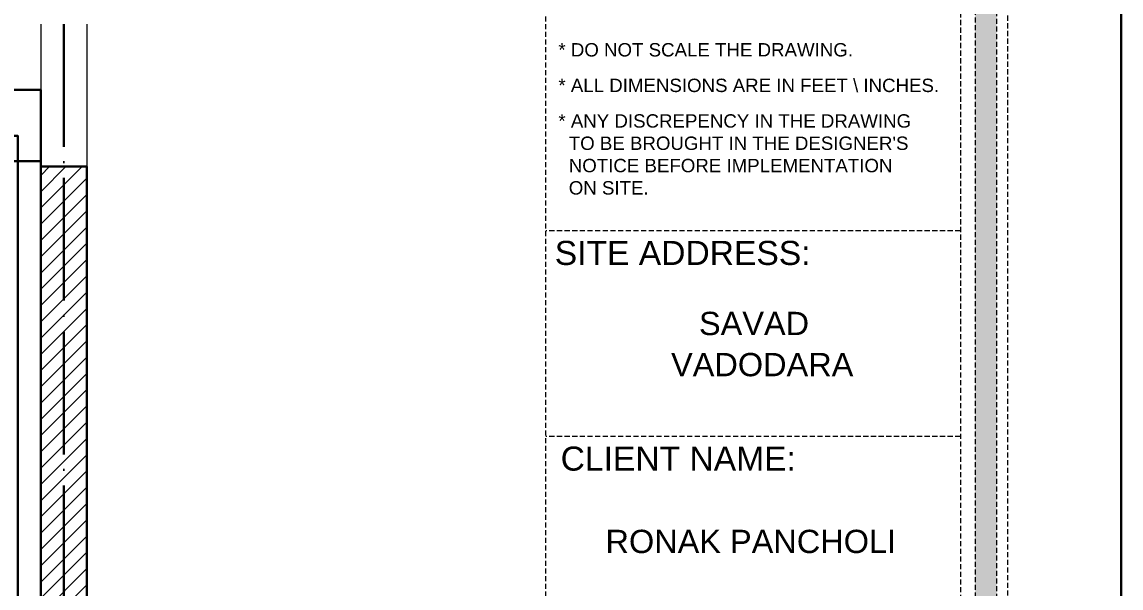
# Model space of a CAD drawing. Header units: millimetres. Extents: x 35877 to 3066687, y -650199 to -40525.
# Drawn here: x 149726.7 to 149941.9, y -180048.7 to -179937.9 of the extents above; entities that cross this region are included whole.
import ezdxf
from ezdxf.enums import TextEntityAlignment as Align

# ---------------------------------------------------------------- set-up
doc = ezdxf.new("R2010")
doc.units = ezdxf.units.MM
doc.header["$MEASUREMENT"] = 0
doc.linetypes.add('ACAD_ISO04W100', pattern=[30, 24, -3, 0, -3])
doc.linetypes.add('DASHEDX2', pattern=[1.5, 1, -0.5])
for name, color, linetype, lineweight in [('COLUMN', 1, 'Continuous', 30), ('Dimension', 10, 'DASHEDX2', 20), ('FURNITURE', 32, 'Continuous', 9), ('GROUND FLOOR', 7, 'Continuous', 9), ('GROUND FLOOR  ( HATCH )', 251, 'Continuous', 9), ('GROUND FLOOR  ( PLINE )', 251, 'Continuous', 30), ('NAME PLATE', 7, 'Continuous', 25), ('X_PLOT', 1, 'Continuous', 9)]:
    doc.layers.add(name, color=color, linetype=linetype, lineweight=lineweight)
doc.styles.add('Arial', font='arial.ttf')

msp = doc.modelspace()

# ---------------------------------------------------------------- hatches: boundary and pattern name
at = {"layer": 'Dimension', "true_color": 0xd39e00, "transparency": 33554687}
h = msp.add_hatch(color=42, dxfattribs=at)
h.paths.add_polyline_path([(149313.2858, -179875.7712), (149313.2858, -180301.0714), (149917.5125, -180301.0714), (149917.5125, -179875.7712)])
h.paths.add_polyline_path([(149317.5264, -179880.0117), (149913.2719, -179880.0117), (149913.2719, -180296.8308), (149317.5264, -180296.8308)], flags=16)
at = {"layer": 'GROUND FLOOR  ( HATCH )', "transparency": 33554687}
h = msp.add_hatch(dxfattribs=at)
h.set_pattern_fill('ANSI31', color=6, scale=18, style=0)
h.set_pattern_definition([(45, (33198.6536, -17624.4856), (-1.590990258, 1.590990258), [])])
h.paths.add_polyline_path([(149739.3395, -179966.2022), (149730.3395, -179966.2022), (149730.3395, -180243.66), (149739.3395, -180243.66)])

# ---------------------------------------------------------------- linework, layer by layer
at = {"layer": 'COLUMN', "transparency": 33554687}
msp.add_lwpolyline([(149721.344, -179951.16), (149730.3395, -179951.16), (149730.3395, -179965.16), (149721.344, -179965.16)], close=True, dxfattribs=at)
at = {"layer": 'Dimension', "color": 42, "true_color": 0xd39e00, "transparency": 33554687}
for p, q in [((149910.4011, -179978.7751, 0.3521), (149829.2108, -179978.7751, 0.3521)), ((149910.4011, -180019.0185, 0.3521), (149829.2108, -180019.0185, 0.3521))]:
    msp.add_line(p, q, dxfattribs=at)
at = {"layer": 'Dimension', "color": 42, "true_color": 0xd39e00, "transparency": 33554687, "elevation": 0.3521}
for points in [[(149311.1655, -179873.6509), (149919.6328, -179873.6509), (149919.6328, -180303.1917), (149311.1655, -180303.1917)], [(149313.2858, -179875.7712), (149917.5125, -179875.7712), (149917.5125, -180301.0714), (149313.2858, -180301.0714)], [(149317.5264, -179880.0117), (149913.2719, -179880.0117), (149913.2719, -180296.8308), (149317.5264, -180296.8308)], [(149829.2108, -180293.3408), (149829.2108, -179883.5018), (149910.4011, -179883.5018), (149910.4011, -180293.3408)]]:
    msp.add_lwpolyline(points, close=True, dxfattribs=at)
at = {"layer": 'FURNITURE', "color": 3, "lineweight": 30, "transparency": 33554687}
msp.add_lwpolyline([(146749.8863, -179752.6339), (149941.8628, -179752.6339), (149941.8628, -180503.6662), (146749.8863, -180503.6662)], close=True, dxfattribs=at)
at = {"layer": 'GROUND FLOOR', "transparency": 33554687}
for p, q in [((149730.3395, -179938.3082, 0.3521), (149730.3395, -180277.2584, 0.0535)), ((149730.3395, -179938.3082, 0.3521), (149730.3395, -179951.16)), ((149739.3395, -179938.3082, 0.3521), (149739.3395, -180277.2584, 0.0535)), ((149730.3395, -179951.16), (149329.8395, -179951.16))]:
    msp.add_line(p, q, dxfattribs=at)
at = {"layer": 'GROUND FLOOR', "color": 1, "linetype": 'ACAD_ISO04W100', "transparency": 33554687}
msp.add_line((149734.8395, -179938.3082, 0.3521), (149734.8395, -180243.66), dxfattribs=at)
at = {"layer": 'GROUND FLOOR', "color": 6, "lineweight": 30, "transparency": 33554687}
msp.add_lwpolyline([(149739.3395, -179966.2022), (149730.3395, -179966.2022), (149730.3395, -180243.66), (149739.3395, -180243.66)], close=True, dxfattribs=at)
at = {"layer": 'GROUND FLOOR  ( PLINE )', "transparency": 33554687}
msp.add_lwpolyline([(149730.3395, -179951.16), (149685.3395, -179951.16), (149685.3395, -179960.16), (149725.8395, -179960.16), (149725.8395, -180089.16), (149689.8435, -180089.1587), (149689.8435, -180093.6587), (149721.3395, -180093.66), (149721.3395, -180221.16), (149688.3395, -180221.16), (149688.3395, -180225.66), (149721.3395, -180225.66), (149721.3395, -180243.66), (149730.3395, -180243.66)], close=True, dxfattribs=at)
at = {"layer": 'X_PLOT', "linetype": 'ACAD_ISO04W100', "lineweight": 30, "transparency": 33554687}
msp.add_line((149734.8395, -179938.3082, 0.3521), (149734.8395, -180252.1244, 0.0535), dxfattribs=at)

# ---------------------------------------------------------------- texts
at = {"layer": 'NAME PLATE', "transparency": 33554687, "style": 'Arial'}
for s, height, p in [('SITE ADDRESS:', 4.71019, (149856.0238, -179985.4481, 0.3521)), (' SAVAD ', 4.55328, (149870.0047, -179999.1706, 0.1365)), ('VADODARA', 4.55328, (149871.6016, -180007.2231, 0.1365)), ('CLIENT NAME:', 4.71019, (149855.1654, -180025.6915, 0.3521)), ('RONAK PANCHOLI    ', 4.553278, (149872.8977, -180041.8213, 0.1365))]:
    msp.add_text(s, height=height, dxfattribs=at).set_placement(p, align=Align.CENTER)
at = {"layer": 'NAME PLATE', "transparency": 33554687, "char_height": 2.617533, "width": 101.128955, "attachment_point": 1, "style": 'Arial'}
for s, insert in [('* DO NOT SCALE THE DRAWING.', (149831.6903, -179942.0401, 0.3521)), ('* ALL DIMENSIONS ARE IN FEET \\\\ INCHES.', (149831.6903, -179949.0006, 0.3521)), ("* ANY DISCREPENCY IN THE DRAWING \\P  TO BE BROUGHT IN THE DESIGNER'S\\P  NOTICE BEFORE IMPLEMENTATION \\P  ON SITE.", (149831.6903, -179955.9612, 0.3521))]:
    msp.add_mtext(s, dxfattribs=dict(at, insert=insert))

doc.saveas('drawing.dxf')
